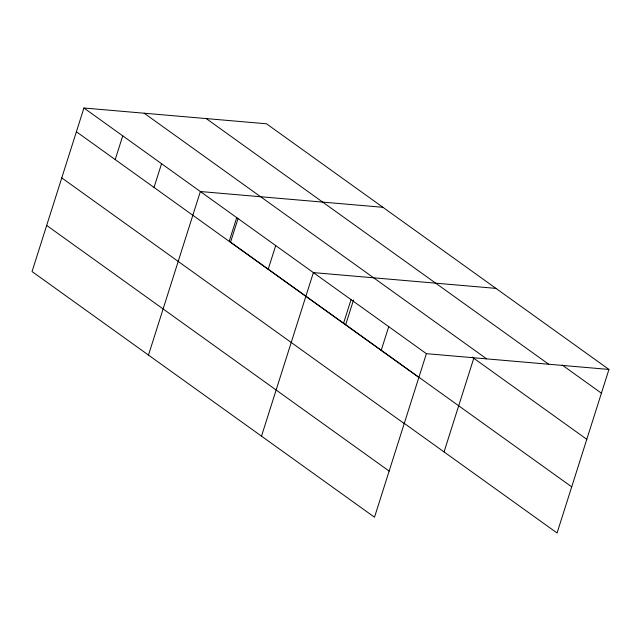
<?xml version="1.0" encoding="UTF-8"?>
<svg xmlns="http://www.w3.org/2000/svg" width="641" height="641" viewBox="0 0 641 641"><rect width="100%" height="100%" fill="white"/><g stroke="black" fill="none" stroke-linecap="round" stroke-linejoin="round"><path stroke-width="0.96" d="M83.931 108.009L32.05 271.56L374.512 517.215L426.393 353.672L83.931 108.009L266.488 123.785L608.95 369.44L557.069 532.992L403.982 423.172M115.212 159.601L122.743 135.852M154.024 187.436L161.556 163.695M148.488 355.082L200.369 191.531L382.925 207.307M236.777 217.427L229.238 241.2L571.7 486.856M230.504 242.306L238.043 218.557M268.178 269.324L275.71 245.575M261.504 436.152L313.385 272.601L495.934 288.378M343.52 323.368L351.052 299.619M345.675 324.723L353.52 300.004M381.195 350.395L388.726 326.646M444.053 451.921L473.771 358.255M426.393 353.672L608.95 369.44M562.141 365.017L601.418 393.189M206.242 118.577L548.704 364.24M144.177 113.217L486.639 358.872M472.169 357.109L586.779 439.325M76.399 131.758L418.861 377.413M61.76 177.894L404.231 423.549M46.681 225.424L389.151 471.087"/></g></svg>
